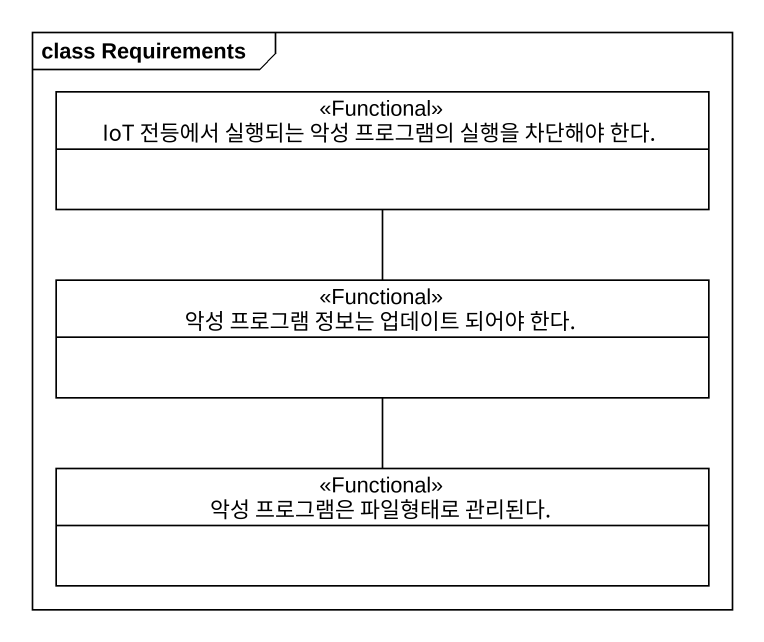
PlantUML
@startuml
mainframe class Requirements
hide circle
hide empty members
class "IoT 전등에서 실행되는 악성 프로그램의 실행을 차단해야 한다." as IoT_전등에서_실행되는_악성_프로그램의_실행을 <<Functional>> #FFFFFF
class "악성 프로그램 정보는 업데이트 되어야 한다." as 악성_프로그램_정보는_업데이트_되어야_한다 <<Functional>> #FFFFFF
class "악성 프로그램은 파일형태로 관리된다." as 악성_프로그램은_파일형태로_관리된다 <<Functional>> #FFFFFF
IoT_전등에서_실행되는_악성_프로그램의_실행을 -- 악성_프로그램_정보는_업데이트_되어야_한다
악성_프로그램은_파일형태로_관리된다 -up- 악성_프로그램_정보는_업데이트_되어야_한다
@enduml
